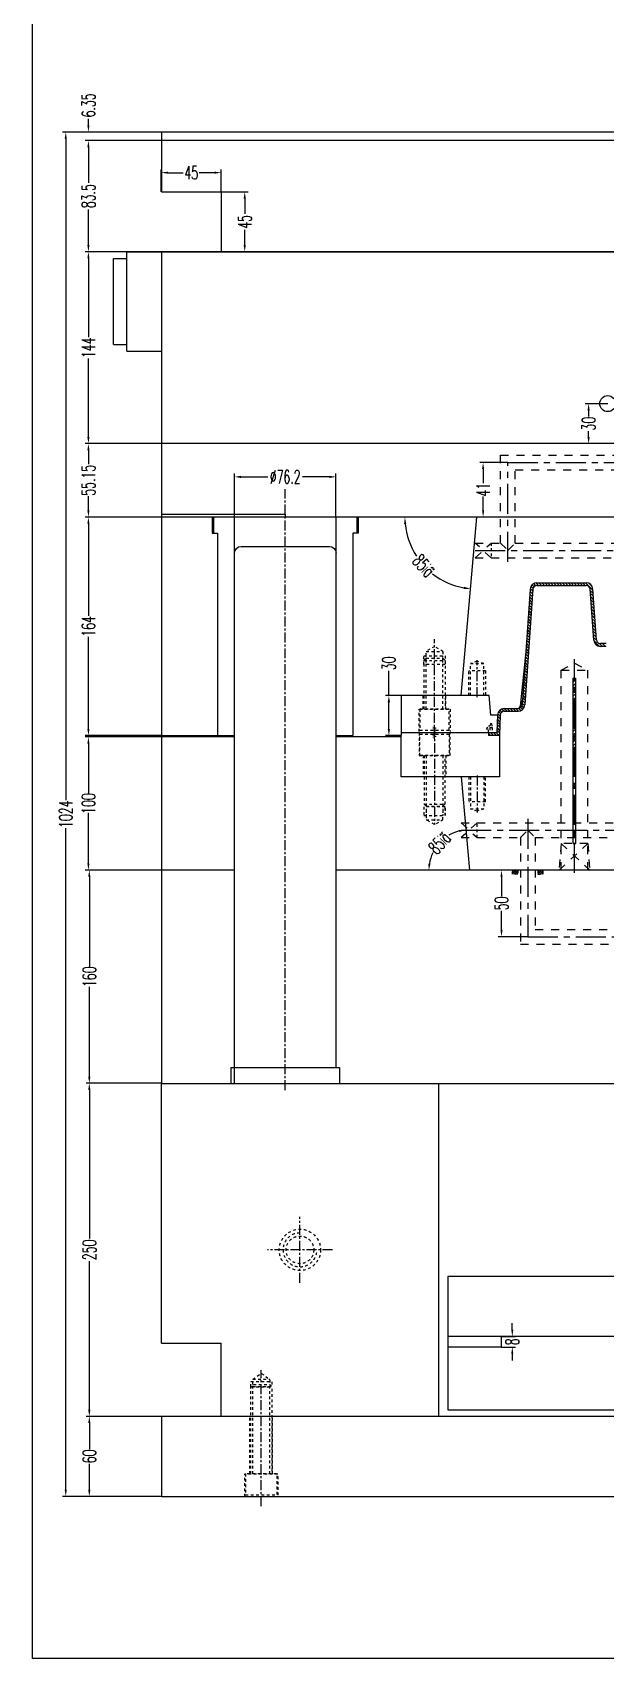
# Model space of a CAD drawing. Extents: x 14103 to 19353, y -3233 to 932.
# Drawn here: x 14103 to 14533, y -1843 to -623 of the extents above; entities that cross this region are included whole.
import ezdxf
from ezdxf.enums import TextEntityAlignment as Align

# ---------------------------------------------------------------- set-up
doc = ezdxf.new("R2010")
doc.units = 0
doc.header["$LTSCALE"] = 20
doc.header["$MEASUREMENT"] = 0
for name, pattern in [('CENTER', [0.6, 0.375, -0.075, 0.075, -0.075]), ('HIDDEN', [0.2, 0.1, -0.1]), ('SOLID', [0])]:
    doc.linetypes.add(name, pattern=pattern)
doc.layers.get('0').update_dxf_attribs({"linetype": 'CONTINUOUS'})
doc.layers.get('DEFPOINTS').update_dxf_attribs({"linetype": 'CONTINUOUS'})
for name, color, linetype in [('CENTER', 1, 'CENTER'), ('CK_LEVEL_1', 1, 'SOLID'), ('CONTINUOUS', 7, 'CONTINUOUS'), ('DEFAULT_2', 8, 'HIDDEN'), ('DIM', 3, 'CONTINUOUS'), ('HOLD DOWN', 7, 'CONTINUOUS'), ('SCREW', 7, 'CONTINUOUS'), ('WATER', 9, 'HIDDEN'), ('water-2', 7, 'CONTINUOUS')]:
    doc.layers.add(name, color=color, linetype=linetype)
doc.styles.add('lxy2', font='txt.shx', dxfattribs={"width": 0.6})
doc.dimstyles.new('10', dxfattribs={"dimtxt": 10, "dimasz": 5, "dimexe": 2.5, "dimexo": 0, "dimgap": 1, "dimtad": 0, "dimdsep": 46, "dimtxsty": 'lxy2', "dimcen": -3, "dimclrd": 113, "dimclre": 113, "dimclrt": 3, "dimazin": 2, "dimtfac": 1, "dimtofl": 0, "dimtmove": 0, "dimatfit": 3, "dimfxl": 1, "dimtolj": 1, "dimtzin": 0, "dimarcsym": 0})

# ---------------------------------------------------------------- blocks, each defined once
blk = doc.blocks.new('*D136')
at = {"layer": 'DEFPOINTS', "color": 0, "linetype": 'ByBlock'}
for p in [(14199.9, -986.7), (14436.7, -986.7), (15299.9, -986.7), (14389.2, -1012.3), (14424.9, -1120.7)]:
    blk.add_point(p, dxfattribs=at)
at = {"layer": 'HOLD DOWN', "color": 113, "linetype": 'ByBlock', "lineweight": -2}
for start, end in [(185.3093, 212.9019), (232.0981, 259.6907)]:
    blk.add_arc((14436.7, -986.7), 54, start, end, dxfattribs=at)
at = {"layer": 'HOLD DOWN', "color": 113, "linetype": 'ByBlock'}
for points in [[(14382.1, -991.8), (14383.7, -991.7), (14382.7, -986.7)], [(14427.1, -1039), (14426.9, -1040.7), (14432, -1040.5)]]:
    blk.add_solid(points, dxfattribs=at)
at = {"layer": 'HOLD DOWN', "color": 3, "linetype": 'ByBlock', "insert": (14396.9, -1023.2), "char_height": 10, "attachment_point": 5, "rotation": 312.5, "style": 'lxy2'}
blk.add_mtext('\\A1;85¡ã', dxfattribs=at)
blk = doc.blocks.new('*D149')
at = {"layer": 'CONTINUOUS', "color": 113, "lineweight": -2}
for p, q in [((14199.9, -704.1), (14142.7, -704.1)), ((14145.2, -709.1), (14145.2, -735.8)), ((14145.2, -782.6), (14145.2, -755.8)), ((14199.9, -787.6), (14142.7, -787.6))]:
    blk.add_line(p, q, dxfattribs=at)
at = {"layer": 'CONTINUOUS', "color": 113}
for points in [[(14144.4, -709.1), (14146, -709.1), (14145.2, -704.1)], [(14144.4, -782.6), (14146, -782.6), (14145.2, -787.6)]]:
    blk.add_solid(points, dxfattribs=at)
at = {"layer": 'DEFPOINTS', "color": 0}
for p in [(14145.2, -704.1), (14199.9, -704.1), (14199.9, -787.6)]:
    blk.add_point(p, dxfattribs=at)
at = {"layer": 'CONTINUOUS', "color": 3, "insert": (14145.2, -745.8), "char_height": 10, "attachment_point": 5, "rotation": 90, "style": 'lxy2'}
blk.add_mtext('\\A1;83.5', dxfattribs=at)
blk = doc.blocks.new('*D147')
at = {"layer": 'CONTINUOUS', "color": 113, "lineweight": -2}
for p, q in [((14244.9, -742.6), (14265, -742.6)), ((14262.5, -747.6), (14262.5, -759.1)), ((14262.5, -782.6), (14262.5, -771.1)), ((14244.9, -787.6), (14265, -787.6))]:
    blk.add_line(p, q, dxfattribs=at)
at = {"layer": 'CONTINUOUS', "color": 113}
for points in [[(14261.7, -747.6), (14263.3, -747.6), (14262.5, -742.6)], [(14261.7, -782.6), (14263.3, -782.6), (14262.5, -787.6)]]:
    blk.add_solid(points, dxfattribs=at)
at = {"layer": 'DEFPOINTS', "color": 0}
for p in [(14244.9, -742.6), (14244.9, -787.6), (14262.5, -787.6)]:
    blk.add_point(p, dxfattribs=at)
at = {"layer": 'CONTINUOUS', "color": 3, "insert": (14262.5, -765.1), "char_height": 10, "attachment_point": 5, "rotation": 90, "style": 'lxy2'}
blk.add_mtext('\\A1;45', dxfattribs=at)
blk = doc.blocks.new('*D131')
at = {"layer": 'CONTINUOUS', "color": 113, "lineweight": -2}
for p, q in [((14199.9, -697.7), (14125.7, -697.7)), ((14128.2, -702.7), (14128.2, -1199.2)), ((14128.2, -1716.7), (14128.2, -1220.2)), ((14199.9, -1721.7), (14125.7, -1721.7))]:
    blk.add_line(p, q, dxfattribs=at)
at = {"layer": 'CONTINUOUS', "color": 113}
for points in [[(14127.4, -702.7), (14129, -702.7), (14128.2, -697.7)], [(14127.4, -1716.7), (14129, -1716.7), (14128.2, -1721.7)]]:
    blk.add_solid(points, dxfattribs=at)
at = {"layer": 'DEFPOINTS', "color": 0}
for p in [(14128.2, -697.7), (14199.9, -697.7), (14199.9, -1721.7)]:
    blk.add_point(p, dxfattribs=at)
at = {"layer": 'CONTINUOUS', "color": 3, "insert": (14128.2, -1209.7), "char_height": 10, "attachment_point": 5, "rotation": 90, "style": 'lxy2'}
blk.add_mtext('\\A1;1024', dxfattribs=at)
blk = doc.blocks.new('*D132')
at = {"layer": 'CONTINUOUS', "color": 113, "lineweight": -2}
for p, q in [((14199.9, -1411.7), (14143.4, -1411.7)), ((14145.9, -1416.7), (14145.9, -1528.2)), ((14145.9, -1656.7), (14145.9, -1545.2)), ((14199.9, -1661.7), (14143.4, -1661.7))]:
    blk.add_line(p, q, dxfattribs=at)
at = {"layer": 'CONTINUOUS', "color": 113}
for points in [[(14145, -1416.7), (14146.7, -1416.7), (14145.9, -1411.7)], [(14145, -1656.7), (14146.7, -1656.7), (14145.9, -1661.7)]]:
    blk.add_solid(points, dxfattribs=at)
at = {"layer": 'DEFPOINTS', "color": 0}
for p in [(14145.9, -1411.7), (14199.9, -1411.7), (14199.9, -1661.7)]:
    blk.add_point(p, dxfattribs=at)
at = {"layer": 'CONTINUOUS', "color": 3, "insert": (14145.9, -1536.7), "char_height": 10, "attachment_point": 5, "rotation": 90, "style": 'lxy2'}
blk.add_mtext('\\A1;250', dxfattribs=at)
blk = doc.blocks.new('*D134')
at = {"layer": 'CONTINUOUS', "color": 113, "lineweight": -2}
for p, q in [((14199.9, -1661.7), (14143.4, -1661.7)), ((14145.9, -1666.7), (14145.9, -1686.2)), ((14145.9, -1716.7), (14145.9, -1697.2)), ((14199.9, -1721.7), (14143.4, -1721.7))]:
    blk.add_line(p, q, dxfattribs=at)
at = {"layer": 'CONTINUOUS', "color": 113}
for points in [[(14145, -1666.7), (14146.7, -1666.7), (14145.9, -1661.7)], [(14145, -1716.7), (14146.7, -1716.7), (14145.9, -1721.7)]]:
    blk.add_solid(points, dxfattribs=at)
at = {"layer": 'DEFPOINTS', "color": 0}
for p in [(14145.9, -1661.7), (14199.9, -1661.7), (14199.9, -1721.7)]:
    blk.add_point(p, dxfattribs=at)
at = {"layer": 'CONTINUOUS', "color": 3, "insert": (14145.9, -1691.7), "char_height": 10, "attachment_point": 5, "rotation": 90, "style": 'lxy2'}
blk.add_mtext('\\A1;60', dxfattribs=at)
blk = doc.blocks.new('*D130')
at = {"layer": 'CONTINUOUS', "color": 113, "lineweight": -2}
for p, q in [((14463.3, -1596.7), (14463.3, -1591.7)), ((14454.9, -1601.7), (14465.8, -1601.7)), ((14454.9, -1609.7), (14465.8, -1609.7)), ((14463.3, -1614.7), (14463.3, -1619.7))]:
    blk.add_line(p, q, dxfattribs=at)
at = {"layer": 'CONTINUOUS', "color": 113}
for points in [[(14462.5, -1596.7), (14464.1, -1596.7), (14463.3, -1601.7)], [(14462.5, -1614.7), (14464.1, -1614.7), (14463.3, -1609.7)]]:
    blk.add_solid(points, dxfattribs=at)
at = {"layer": 'DEFPOINTS', "color": 0}
for p in [(14454.9, -1601.7), (14454.9, -1609.7), (14463.3, -1601.7)]:
    blk.add_point(p, dxfattribs=at)
at = {"layer": 'CONTINUOUS', "color": 3, "insert": (14463.3, -1605.7), "char_height": 10, "attachment_point": 5, "rotation": 90, "style": 'lxy2'}
blk.add_mtext('\\A1;8', dxfattribs=at)
blk = doc.blocks.new('AC_LXY_BLK611')
at = {"layer": 'SCREW', "color": 2, "linetype": 'HIDDEN'}
for p, q in [((15.9, 6.3), (54, 6.3)), ((52.4, 7.9), (52.4, -7.9)), ((15.9, -6.3), (54, -6.3))]:
    blk.add_line(p, q, dxfattribs=at)
for points in [[(15.9, 11.1), (0, 11.1), (0, -11.1), (15.9, -11.1), (15.9, 11.1)], [(15.9, 7.9), (52.4, 7.9), (54, 6.3), (54, -6.3), (52.4, -7.9), (15.9, -7.9)]]:
    blk.add_lwpolyline(points, dxfattribs=at)
at = {"layer": 'SCREW', "color": 0, "linetype": 'ByBlock', "style": 'lxy2', "width": 0.6}
blk.add_text('V1', height=2.5, dxfattribs=at).set_placement((-3.8, 0), align=Align.MIDDLE_CENTER)
blk = doc.blocks.new('*D138')
at = {"layer": 'DEFPOINTS', "color": 0, "linetype": 'ByBlock'}
for p in [(14379.9, -1120.7), (14370.7, -1150.7), (14379.9, -1150.7)]:
    blk.add_point(p, dxfattribs=at)
at = {"layer": 'HOLD DOWN', "color": 113, "linetype": 'ByBlock', "lineweight": -2}
for p, q in [((14370.7, -1120.7), (14370.7, -1102)), ((14379.9, -1120.7), (14368.2, -1120.7)), ((14370.7, -1145.7), (14370.7, -1125.7)), ((14379.9, -1150.7), (14368.2, -1150.7))]:
    blk.add_line(p, q, dxfattribs=at)
at = {"layer": 'HOLD DOWN', "color": 113, "linetype": 'ByBlock'}
for points in [[(14369.8, -1125.7), (14371.5, -1125.7), (14370.7, -1120.7)], [(14369.8, -1145.7), (14371.5, -1145.7), (14370.7, -1150.7)]]:
    blk.add_solid(points, dxfattribs=at)
at = {"layer": 'HOLD DOWN', "color": 3, "linetype": 'ByBlock', "insert": (14370.7, -1096.5), "char_height": 10, "attachment_point": 5, "rotation": 90, "style": 'lxy2'}
blk.add_mtext('\\A1;30', dxfattribs=at)
blk = doc.blocks.new('*D137')
at = {"layer": 'CONTINUOUS', "color": 113, "lineweight": -2}
for p, q in [((14199.9, -986.7), (14142.7, -986.7)), ((14145.2, -991.7), (14145.2, -1060.7)), ((14145.2, -1145.7), (14145.2, -1076.7)), ((14199.9, -1150.7), (14142.7, -1150.7))]:
    blk.add_line(p, q, dxfattribs=at)
at = {"layer": 'CONTINUOUS', "color": 113}
for points in [[(14144.4, -991.7), (14146, -991.7), (14145.2, -986.7)], [(14144.4, -1145.7), (14146, -1145.7), (14145.2, -1150.7)]]:
    blk.add_solid(points, dxfattribs=at)
at = {"layer": 'DEFPOINTS', "color": 0}
for p in [(14145.2, -986.7), (14199.9, -986.7), (14199.9, -1150.7)]:
    blk.add_point(p, dxfattribs=at)
at = {"layer": 'CONTINUOUS', "color": 3, "insert": (14145.2, -1068.7), "char_height": 10, "attachment_point": 5, "rotation": 90, "style": 'lxy2'}
blk.add_mtext('\\A1;164', dxfattribs=at)
blk = doc.blocks.new('*D139')
at = {"layer": 'CONTINUOUS', "color": 113, "lineweight": -2}
for p, q in [((14199.9, -1251.7), (14143.4, -1251.7)), ((14145.9, -1256.7), (14145.9, -1324.2)), ((14145.9, -1406.7), (14145.9, -1339.2)), ((14199.9, -1411.7), (14143.4, -1411.7))]:
    blk.add_line(p, q, dxfattribs=at)
at = {"layer": 'CONTINUOUS', "color": 113}
for points in [[(14145, -1256.7), (14146.7, -1256.7), (14145.9, -1251.7)], [(14145, -1406.7), (14146.7, -1406.7), (14145.9, -1411.7)]]:
    blk.add_solid(points, dxfattribs=at)
at = {"layer": 'DEFPOINTS', "color": 0}
for p in [(14145.9, -1251.7), (14199.9, -1251.7), (14199.9, -1411.7)]:
    blk.add_point(p, dxfattribs=at)
at = {"layer": 'CONTINUOUS', "color": 3, "insert": (14145.9, -1331.7), "char_height": 10, "attachment_point": 5, "rotation": 90, "style": 'lxy2'}
blk.add_mtext('\\A1;160', dxfattribs=at)
blk = doc.blocks.new('*D140')
at = {"layer": 'CONTINUOUS', "color": 113, "lineweight": -2}
for p, q in [((14199.9, -1151.7), (14142.7, -1151.7)), ((14145.2, -1156.7), (14145.2, -1194.7)), ((14145.2, -1246.7), (14145.2, -1208.7)), ((14199.9, -1251.7), (14142.7, -1251.7))]:
    blk.add_line(p, q, dxfattribs=at)
at = {"layer": 'CONTINUOUS', "color": 113}
for points in [[(14144.4, -1156.7), (14146, -1156.7), (14145.2, -1151.7)], [(14144.4, -1246.7), (14146, -1246.7), (14145.2, -1251.7)]]:
    blk.add_solid(points, dxfattribs=at)
at = {"layer": 'DEFPOINTS', "color": 0}
for p in [(14145.2, -1151.7), (14199.9, -1151.7), (14199.9, -1251.7)]:
    blk.add_point(p, dxfattribs=at)
at = {"layer": 'CONTINUOUS', "color": 3, "insert": (14145.2, -1201.7), "char_height": 10, "attachment_point": 5, "rotation": 90, "style": 'lxy2'}
blk.add_mtext('\\A1;100', dxfattribs=at)
blk = doc.blocks.new('*D142')
at = {"layer": 'DEFPOINTS', "color": 0, "linetype": 'Continuous'}
for p in [(14424.9, -1181.8), (14414.4, -1226.3), (14331, -1251.7), (14431.1, -1251.7), (14431.1, -1251.7)]:
    blk.add_point(p, dxfattribs=at)
at = {"layer": 'water-2', "color": 113, "linetype": 'Continuous', "lineweight": -2}
for start, end in [(104.4342, 120.2796), (154.7204, 170.5658)]:
    blk.add_arc((14431.1, -1251.7), 30.4, start, end, dxfattribs=at)
at = {"layer": 'water-2', "color": 113, "linetype": 'Continuous'}
for points in [[(14423.3, -1221.5), (14423.6, -1223.1), (14428.4, -1221.4)], [(14401.9, -1246.8), (14400.2, -1246.7), (14400.7, -1251.7)]]:
    blk.add_solid(points, dxfattribs=at)
at = {"layer": 'water-2', "color": 3, "linetype": 'Continuous', "insert": (14408.7, -1231.2), "char_height": 10, "attachment_point": 5, "rotation": 47.5, "style": 'lxy2'}
blk.add_mtext('\\A1;85¡ã', dxfattribs=at)
blk = doc.blocks.new('*D141')
at = {"layer": 'DEFPOINTS', "color": 0, "linetype": 'ByBlock'}
for p in [(14474.9, -1251.7), (14455.2, -1301.7), (14474.9, -1301.7)]:
    blk.add_point(p, dxfattribs=at)
at = {"layer": 'WATER', "color": 113, "linetype": 'ByBlock', "lineweight": -2}
for p, q in [((14474.9, -1251.7), (14452.7, -1251.7)), ((14455.2, -1256.7), (14455.2, -1271.2)), ((14455.2, -1296.7), (14455.2, -1282.2)), ((14474.9, -1301.7), (14452.7, -1301.7))]:
    blk.add_line(p, q, dxfattribs=at)
at = {"layer": 'WATER', "color": 113, "linetype": 'ByBlock'}
for points in [[(14454.4, -1256.7), (14456, -1256.7), (14455.2, -1251.7)], [(14454.4, -1296.7), (14456, -1296.7), (14455.2, -1301.7)]]:
    blk.add_solid(points, dxfattribs=at)
at = {"layer": 'WATER', "color": 3, "linetype": 'ByBlock', "insert": (14455.2, -1276.7), "char_height": 10, "attachment_point": 5, "rotation": 90, "style": 'lxy2'}
blk.add_mtext('\\A1;50', dxfattribs=at)
blk = doc.blocks.new('*D144')
at = {"layer": 'CONTINUOUS', "color": 113, "lineweight": -2}
for p, q in [((14254.8, -986.7), (14254.8, -954)), ((14259.8, -956.5), (14279.9, -956.5)), ((14326, -956.5), (14305.9, -956.5)), ((14331, -986.7), (14331, -954))]:
    blk.add_line(p, q, dxfattribs=at)
at = {"layer": 'CONTINUOUS', "color": 113}
for points in [[(14259.8, -955.7), (14259.8, -957.4), (14254.8, -956.5)], [(14326, -955.7), (14326, -957.4), (14331, -956.5)]]:
    blk.add_solid(points, dxfattribs=at)
at = {"layer": 'DEFPOINTS', "color": 0}
for p in [(14331, -956.5), (14254.8, -986.7), (14331, -986.7)]:
    blk.add_point(p, dxfattribs=at)
at = {"layer": 'CONTINUOUS', "color": 3, "insert": (14292.9, -956.5), "char_height": 10, "attachment_point": 5, "style": 'lxy2'}
blk.add_mtext('\\A1;%%c76.2', dxfattribs=at)
blk = doc.blocks.new('*D146')
at = {"layer": 'DEFPOINTS', "color": 0, "linetype": 'ByBlock'}
for p in [(14459.9, -945.7), (14441.4, -986.7), (14459.9, -986.7)]:
    blk.add_point(p, dxfattribs=at)
at = {"layer": 'WATER', "color": 113, "linetype": 'ByBlock', "lineweight": -2}
for p, q in [((14459.9, -945.7), (14438.9, -945.7)), ((14441.4, -950.7), (14441.4, -961.2)), ((14441.4, -981.7), (14441.4, -971.2)), ((14459.9, -986.7), (14438.9, -986.7))]:
    blk.add_line(p, q, dxfattribs=at)
at = {"layer": 'WATER', "color": 113, "linetype": 'ByBlock'}
for points in [[(14440.6, -950.7), (14442.2, -950.7), (14441.4, -945.7)], [(14440.6, -981.7), (14442.2, -981.7), (14441.4, -986.7)]]:
    blk.add_solid(points, dxfattribs=at)
at = {"layer": 'WATER', "color": 3, "linetype": 'ByBlock', "insert": (14441.4, -966.2), "char_height": 10, "attachment_point": 5, "rotation": 90, "style": 'lxy2'}
blk.add_mtext('\\A1;41', dxfattribs=at)
blk = doc.blocks.new('*D145')
at = {"layer": 'CONTINUOUS', "color": 113, "lineweight": -2}
for p, q in [((14199.9, -931.6), (14142.7, -931.6)), ((14145.2, -936.6), (14145.2, -947.1)), ((14145.2, -981.7), (14145.2, -971.1)), ((14199.9, -986.7), (14142.7, -986.7))]:
    blk.add_line(p, q, dxfattribs=at)
at = {"layer": 'CONTINUOUS', "color": 113}
for points in [[(14144.4, -936.6), (14146, -936.6), (14145.2, -931.6)], [(14144.4, -981.7), (14146, -981.7), (14145.2, -986.7)]]:
    blk.add_solid(points, dxfattribs=at)
at = {"layer": 'DEFPOINTS', "color": 0}
for p in [(14145.2, -931.6), (14199.9, -931.6), (14199.9, -986.7)]:
    blk.add_point(p, dxfattribs=at)
at = {"layer": 'CONTINUOUS', "color": 3, "insert": (14145.2, -959.1), "char_height": 10, "attachment_point": 5, "rotation": 90, "style": 'lxy2'}
blk.add_mtext('\\A1;55.15', dxfattribs=at)
blk = doc.blocks.new('*D143')
at = {"layer": 'CONTINUOUS', "color": 113, "lineweight": -2}
for p, q in [((14199.9, -787.6), (14142.7, -787.6)), ((14145.2, -792.6), (14145.2, -851.6)), ((14145.2, -926.6), (14145.2, -867.6)), ((14199.9, -931.6), (14142.7, -931.6))]:
    blk.add_line(p, q, dxfattribs=at)
at = {"layer": 'CONTINUOUS', "color": 113}
for points in [[(14144.4, -792.6), (14146, -792.6), (14145.2, -787.6)], [(14144.4, -926.6), (14146, -926.6), (14145.2, -931.6)]]:
    blk.add_solid(points, dxfattribs=at)
at = {"layer": 'DEFPOINTS', "color": 0}
for p in [(14199.9, -787.6), (14145.2, -931.6), (14199.9, -931.6)]:
    blk.add_point(p, dxfattribs=at)
at = {"layer": 'CONTINUOUS', "color": 3, "insert": (14145.2, -859.6), "char_height": 10, "attachment_point": 5, "rotation": 90, "style": 'lxy2'}
blk.add_mtext('\\A1;144', dxfattribs=at)
blk = doc.blocks.new('*D280')
at = {"layer": 'DEFPOINTS', "color": 0, "linetype": 'Continuous'}
for p in [(14534.9, -901.6), (14520.6, -931.6), (14534.9, -931.6)]:
    blk.add_point(p, dxfattribs=at)
at = {"layer": 'water-2', "color": 113, "linetype": 'Continuous', "lineweight": -2}
for p, q in [((14534.9, -901.6), (14518.1, -901.6)), ((14520.6, -906.6), (14520.6, -911.1)), ((14520.6, -926.6), (14520.6, -922.1)), ((14534.9, -931.6), (14518.1, -931.6))]:
    blk.add_line(p, q, dxfattribs=at)
at = {"layer": 'water-2', "color": 113, "linetype": 'Continuous'}
for points in [[(14519.7, -906.6), (14521.4, -906.6), (14520.6, -901.6)], [(14519.7, -926.6), (14521.4, -926.6), (14520.6, -931.6)]]:
    blk.add_solid(points, dxfattribs=at)
at = {"layer": 'water-2', "color": 3, "linetype": 'Continuous', "insert": (14520.6, -916.6), "char_height": 10, "attachment_point": 5, "rotation": 90, "style": 'lxy2'}
blk.add_mtext('\\A1;30', dxfattribs=at)
blk = doc.blocks.new('*D148')
at = {"layer": 'CONTINUOUS', "color": 113, "lineweight": -2}
for p, q in [((14199.9, -742.6), (14199.9, -725.7)), ((14204.9, -728.2), (14216.4, -728.2)), ((14239.9, -728.2), (14228.4, -728.2)), ((14244.9, -742.6), (14244.9, -725.7))]:
    blk.add_line(p, q, dxfattribs=at)
at = {"layer": 'CONTINUOUS', "color": 113}
for points in [[(14204.9, -727.4), (14204.9, -729), (14199.9, -728.2)], [(14239.9, -727.4), (14239.9, -729), (14244.9, -728.2)]]:
    blk.add_solid(points, dxfattribs=at)
at = {"layer": 'DEFPOINTS', "color": 0}
for p in [(14244.9, -728.2), (14199.9, -742.6), (14244.9, -742.6)]:
    blk.add_point(p, dxfattribs=at)
at = {"layer": 'CONTINUOUS', "color": 3, "insert": (14222.4, -728.2), "char_height": 10, "attachment_point": 5, "style": 'lxy2'}
blk.add_mtext('\\A1;45', dxfattribs=at)
blk = doc.blocks.new('*D135')
at = {"layer": 'CONTINUOUS', "color": 113, "lineweight": -2}
for p, q in [((14145.2, -692.7), (14145.2, -687.7)), ((14199.9, -697.7), (14142.7, -697.7)), ((14199.9, -704.1), (14142.7, -704.1)), ((14145.2, -709.1), (14145.2, -714.1))]:
    blk.add_line(p, q, dxfattribs=at)
at = {"layer": 'CONTINUOUS', "color": 113}
for points in [[(14144.4, -692.7), (14146, -692.7), (14145.2, -697.7)], [(14144.4, -709.1), (14146, -709.1), (14145.2, -704.1)]]:
    blk.add_solid(points, dxfattribs=at)
at = {"layer": 'DEFPOINTS', "color": 0}
for p in [(14145.2, -697.7), (14199.9, -697.7), (14199.9, -704.1)]:
    blk.add_point(p, dxfattribs=at)
at = {"layer": 'CONTINUOUS', "color": 3, "insert": (14145.2, -677.7), "char_height": 10, "attachment_point": 5, "rotation": 90, "style": 'lxy2'}
blk.add_mtext('\\A1;6.35', dxfattribs=at)

msp = doc.modelspace()

# ---------------------------------------------------------------- hatches: boundary and pattern name
at = {"layer": 'WATER'}
h = msp.add_hatch(dxfattribs=at)
h.set_pattern_fill('ANSI37', color=256, scale=10, angle=-90, style=0)
h.set_pattern_definition([(225, (14746.3857, -97.9791), (-0.8838835, 0.8838835), []), (135, (14746.3857, -97.9791), (0.8838835, 0.8838835), [])])
h.paths.add_polyline_path([(14463.386, -1254.719), (14463.386, -1251.719), (14467.386, -1251.719), (14467.386, -1254.719)])
h = msp.add_hatch(dxfattribs=at)
h.set_pattern_fill('ANSI37', color=256, scale=10, angle=-90, style=0)
h.set_pattern_definition([(315, (14203.5057, -97.9791), (0.8838835, 0.8838835), []), (45, (14203.5057, -97.9791), (-0.8838835, 0.8838835), [])])
h.paths.add_polyline_path([(14486.506, -1254.719), (14486.506, -1251.719), (14482.506, -1251.719), (14482.506, -1254.719)])

# ---------------------------------------------------------------- linework, layer by layer
at = {"color": 2, "linetype": 'Continuous'}
for p, q in [((14481.066, -1038.223), (14479.449, -1036.606)), ((14483.072, -1038.041), (14481.191, -1036.161)), ((14485.259, -1038.041), (14483.229, -1036.011)), ((14487.447, -1038.041), (14485.417, -1036.011)), ((14489.635, -1038.041), (14487.605, -1036.011)), ((14491.822, -1038.041), (14489.792, -1036.011)), ((14494.01, -1038.041), (14491.98, -1036.011)), ((14496.197, -1038.041), (14494.167, -1036.011)), ((14498.385, -1038.041), (14496.355, -1036.011)), ((14500.573, -1038.041), (14498.543, -1036.011)), ((14502.76, -1038.041), (14500.73, -1036.011)), ((14504.948, -1038.041), (14502.918, -1036.011)), ((14507.135, -1038.041), (14505.105, -1036.011)), ((14509.323, -1038.041), (14507.293, -1036.011)), ((14511.511, -1038.041), (14509.481, -1036.011)), ((14513.698, -1038.041), (14511.668, -1036.011)), ((14515.886, -1038.041), (14513.856, -1036.011)), ((14518.073, -1038.041), (14516.043, -1036.011)), ((14523.853, -1041.633), (14518.231, -1036.011)), ((14523.122, -1038.714), (14520.999, -1036.591)), ((14478.064, -1050.533), (14476.162, -1048.632)), ((14478.207, -1048.489), (14476.305, -1046.587)), ((14478.35, -1046.444), (14476.448, -1044.542)), ((14478.493, -1044.4), (14476.591, -1042.498)), ((14478.636, -1042.355), (14476.788, -1040.508)), ((14478.889, -1040.421), (14477.333, -1038.865)), ((14479.671, -1039.015), (14478.28, -1037.624)), ((14524.018, -1043.985), (14521.83, -1041.798)), ((14524.182, -1046.338), (14521.994, -1044.15)), ((14524.347, -1048.69), (14522.159, -1046.502)), ((14524.511, -1051.042), (14522.323, -1048.854)), ((14477.206, -1062.801), (14475.304, -1060.899)), ((14477.349, -1060.757), (14475.447, -1058.855)), ((14477.492, -1058.712), (14475.59, -1056.81)), ((14477.635, -1056.667), (14475.733, -1054.765)), ((14477.778, -1054.623), (14475.876, -1052.721)), ((14477.921, -1052.578), (14476.019, -1050.676)), ((14524.676, -1053.394), (14522.488, -1051.206)), ((14524.84, -1055.746), (14522.652, -1053.558)), ((14525.005, -1058.098), (14522.817, -1055.91)), ((14525.169, -1060.45), (14522.981, -1058.262)), ((14525.334, -1062.802), (14523.146, -1060.614)), ((14476.348, -1075.069), (14474.446, -1073.167)), ((14476.491, -1073.024), (14474.589, -1071.122)), ((14476.634, -1070.98), (14474.732, -1069.078)), ((14476.777, -1068.935), (14474.875, -1067.033)), ((14476.92, -1066.89), (14475.018, -1064.988)), ((14477.063, -1064.846), (14475.161, -1062.944)), ((14525.498, -1065.154), (14523.31, -1062.966)), ((14525.663, -1067.506), (14523.475, -1065.318)), ((14525.827, -1069.858), (14523.639, -1067.67)), ((14525.991, -1072.21), (14523.804, -1070.022)), ((14526.156, -1074.562), (14523.968, -1072.374)), ((14475.49, -1087.337), (14473.588, -1085.435)), ((14475.633, -1085.292), (14473.731, -1083.39)), ((14475.776, -1083.247), (14473.874, -1081.345)), ((14475.919, -1081.203), (14474.017, -1079.301)), ((14476.062, -1079.158), (14474.16, -1077.256)), ((14476.205, -1077.113), (14474.303, -1075.212)), ((14526.32, -1076.914), (14524.132, -1074.726)), ((14526.641, -1079.423), (14524.297, -1077.078)), ((14528.508, -1083.477), (14524.627, -1079.596)), ((14530.947, -1083.729), (14528.719, -1081.501)), ((14533.135, -1083.729), (14531.105, -1081.699)), ((14474.632, -1099.604), (14472.73, -1097.702)), ((14474.775, -1097.56), (14472.873, -1095.658)), ((14474.918, -1095.515), (14473.016, -1093.613)), ((14475.061, -1093.47), (14473.159, -1091.568)), ((14475.204, -1091.426), (14473.302, -1089.524)), ((14475.347, -1089.381), (14473.445, -1087.479)), ((14473.774, -1111.872), (14471.872, -1109.97)), ((14473.917, -1109.827), (14472.015, -1107.925)), ((14474.06, -1107.783), (14472.158, -1105.881)), ((14474.203, -1105.738), (14472.301, -1103.836)), ((14474.346, -1103.693), (14472.444, -1101.792)), ((14474.489, -1101.649), (14472.587, -1099.747)), ((14472.917, -1124.14), (14471.015, -1122.238)), ((14473.06, -1122.095), (14471.158, -1120.193)), ((14473.203, -1120.05), (14471.301, -1118.148)), ((14473.345, -1118.006), (14471.444, -1116.104)), ((14473.488, -1115.961), (14471.587, -1114.059)), ((14473.631, -1113.917), (14471.729, -1112.015)), ((14454.184, -1136.034), (14452.475, -1134.325)), ((14454.557, -1134.219), (14453.056, -1132.718)), ((14455.559, -1133.033), (14454.17, -1131.644)), ((14457.182, -1132.468), (14455.572, -1130.858)), ((14459.35, -1132.449), (14457.32, -1130.419)), ((14461.538, -1132.449), (14459.508, -1130.419)), ((14463.725, -1132.449), (14461.695, -1130.419)), ((14465.913, -1132.449), (14463.883, -1130.419)), ((14467.999, -1132.348), (14466.07, -1130.419)), ((14469.742, -1131.903), (14468.125, -1130.286)), ((14470.977, -1130.951), (14469.586, -1129.559)), ((14471.988, -1129.774), (14470.432, -1128.217)), ((14472.532, -1128.131), (14470.729, -1126.327)), ((14472.774, -1126.184), (14470.872, -1124.282)), ((14453.741, -1148.716), (14451.779, -1146.754)), ((14453.815, -1146.602), (14451.852, -1144.64)), ((14453.889, -1144.489), (14451.926, -1142.526)), ((14453.963, -1142.375), (14452, -1140.412)), ((14454.037, -1140.261), (14452.074, -1138.298)), ((14454.11, -1138.147), (14452.148, -1136.185)), ((14446.994, -1150.719), (14445.458, -1149.183)), ((14449.181, -1150.719), (14447.151, -1148.689)), ((14451.369, -1150.719), (14449.339, -1148.689)), ((14453.556, -1150.719), (14451.526, -1148.689))]:
    msp.add_line(p, q, dxfattribs=at)
at = {"color": 7, "linetype": 'Continuous'}
for p, q in [((14481.777, -1036.011), (14518.728, -1036.011)), ((14476.714, -1040.732), (14470.641, -1127.586)), ((14478.739, -1040.874), (14472.666, -1127.728)), ((14481.777, -1038.041), (14518.728, -1038.041)), ((14524.432, -1079.008), (14521.765, -1040.874)), ((14526.457, -1078.866), (14523.79, -1040.732)), ((14533.678, -1081.699), (14529.495, -1081.699)), ((14533.678, -1083.729), (14529.495, -1083.729)), ((14473.423, -1087.789), (14469.134, -1128.601)), ((14457.25, -1130.419), (14467.603, -1130.419)), ((14457.256, -1132.449), (14467.603, -1132.449)), ((14469.679, -1128.658), (14469.134, -1128.601)), ((14452.178, -1135.317), (14451.711, -1148.689)), ((14454.207, -1135.388), (14453.671, -1150.719)), ((14445.458, -1148.689), (14379.942, -1148.689)), ((14451.711, -1148.689), (14445.458, -1148.689)), ((14445.458, -1148.689), (14445.458, -1150.719)), ((14453.671, -1150.719), (14445.458, -1150.719))]:
    msp.add_line(p, q, dxfattribs=at)
for centre, radius, start, end in [((14481.777, -1041.086), 5.075, 90, 176), ((14518.728, -1041.086), 5.075, 4, 90), ((14481.777, -1041.086), 3.045, 90, 176), ((14518.728, -1041.086), 3.045, 4, 90), ((14529.495, -1078.654), 5.075, 184, 270), ((14529.495, -1078.654), 3.045, 184, 270), ((14457.25, -1135.494), 5.075, 89.956609, 178), ((14457.25, -1135.494), 3.045, 89.87603, 178), ((14467.115, -1128.389), 2.03, 274.224286, 354), ((14467.603, -1127.374), 3.045, 270, 356.000001), ((14467.603, -1127.374), 5.075, 270.000123, 356)]:
    msp.add_arc(centre, radius, start, end, dxfattribs=at)
for points in [[(14468.019, -1130.269), (14469.015, -1129.653), (14469.304, -1129.33)], [(14469.304, -1129.33), (14469.596, -1128.855)], [(14469.596, -1128.855), (14469.679, -1128.658)], [(14469.679, -1128.658), (14469.891, -1127.94)], [(14470.036, -1129.153), (14469.971, -1129.007), (14469.679, -1128.658)], [(14469.891, -1127.94), (14469.945, -1127.549)], [(14470.233, -1124.25), (14469.945, -1127.549)], [(14470.641, -1127.586), (14470.591, -1127.587), (14470.448, -1127.58), (14470.226, -1127.567), (14469.945, -1127.549)]]:
    msp.add_spline(points, degree=3, dxfattribs=at)
at = {"layer": 'CENTER'}
msp.add_line((14292.942, -1416.719), (14292.942, -965.719), dxfattribs=at)
at = {"layer": 'CK_LEVEL_1', "color": 0}
for p, q in [((14163.935, -792.569), (14173.935, -792.569)), ((14163.935, -857.087), (14163.935, -792.569)), ((14173.935, -787.569), (14200.005, -787.569)), ((14173.935, -862.087), (14173.935, -787.569)), ((14163.935, -857.087), (14173.935, -857.087)), ((14173.935, -862.087), (14200.005, -862.087))]:
    msp.add_line(p, q, dxfattribs=at)
at = {"layer": 'CONTINUOUS'}
for p, q in [((15299.942, -697.719), (14199.942, -697.719)), ((14199.942, -697.719), (14199.942, -742.569)), ((15299.942, -704.069), (14199.942, -704.069)), ((14199.942, -742.569), (14244.942, -742.569)), ((14244.942, -742.569), (14244.942, -787.569)), ((14199.942, -787.569), (15299.88, -787.569)), ((15299.942, -787.569), (14199.942, -787.569)), ((14199.942, -787.569), (14199.942, -1150.719)), ((15299.942, -931.569), (14199.942, -931.569)), ((14292.942, -984.719), (14199.942, -984.719)), ((15299.942, -986.719), (14199.942, -986.719)), ((14238.142, -986.719), (14238.142, -998.719)), ((14239.142, -986.719), (14239.142, -998.719)), ((14254.842, -1411.719), (14254.842, -986.719)), ((14292.942, -984.719), (14292.942, -986.719)), ((14331.042, -1399.719), (14331.042, -986.719)), ((14346.742, -986.719), (14346.742, -998.719)), ((14347.742, -986.719), (14347.742, -998.719)), ((14238.142, -998.719), (14242.142, -998.719)), ((14242.142, -998.719), (14242.142, -1150.719)), ((14343.742, -998.719), (14343.742, -1150.719)), ((14347.742, -998.719), (14343.742, -998.719)), ((14199.942, -1150.719), (14254.842, -1150.719)), ((14199.942, -1151.719), (14199.942, -1411.719)), ((14254.842, -1151.719), (14199.942, -1151.719)), ((14331.042, -1150.719), (14343.742, -1150.719)), ((14379.942, -1151.719), (14331.042, -1151.719)), ((14424.942, -1181.753), (14431.064, -1251.721)), ((14254.842, -1251.719), (14199.942, -1251.719)), ((14431.064, -1251.721), (14331.042, -1251.721)), ((14252.342, -1399.719), (14333.542, -1399.719)), ((14252.342, -1411.719), (14252.342, -1399.719)), ((14333.542, -1399.719), (14333.542, -1411.719)), ((14199.942, -1411.719), (15299.942, -1411.719)), ((14199.942, -1606.719), (14199.942, -1411.719)), ((14199.942, -1411.719), (14348.742, -1411.719)), ((14407.942, -1411.719), (14407.942, -1661.719)), ((15084.942, -1556.719), (14414.942, -1556.719)), ((14414.942, -1556.719), (14414.942, -1601.719)), ((14199.942, -1606.719), (14244.942, -1606.719)), ((14244.942, -1661.719), (14244.942, -1606.719)), ((15084.942, -1601.719), (14414.942, -1601.719)), ((14414.942, -1601.719), (14414.942, -1656.719)), ((14454.942, -1609.719), (14414.942, -1609.719)), ((14454.942, -1601.719), (14454.942, -1609.719)), ((14414.942, -1656.719), (15084.942, -1656.719)), ((14199.942, -1661.719), (14199.942, -1721.719)), ((14327.942, -1661.719), (14199.942, -1661.719)), ((14242.442, -1661.719), (14199.942, -1661.719)), ((15299.942, -1661.719), (14257.442, -1661.719)), ((14199.942, -1721.719), (15299.942, -1721.719))]:
    msp.add_line(p, q, dxfattribs=at)
at = {"layer": 'CONTINUOUS', "flags": 128}
msp.add_lwpolyline([(14254.842, -1013.719, -0.41421356), (14259.842, -1008.719), (14326.042, -1008.719, -0.41421356), (14331.042, -1013.719)], format="xyb", dxfattribs=at)
at = {"layer": 'DEFAULT_2', "color": 8, "linetype": 'HIDDEN'}
for p, q in [((14443.958, -1145.887), (14445.458, -1143.614)), ((14445.458, -1146.151), (14443.958, -1145.887)), ((14446.356, -1143.614), (14445.458, -1143.614)), ((14445.458, -1148.689), (14445.458, -1146.151)), ((14446.356, -1144.612), (14446.321, -1148.689)), ((14446.89, -1141.584), (14446.356, -1144.612)), ((14446.356, -1144.612), (14448.112, -1144.612)), ((14446.89, -1141.584), (14447.578, -1141.584)), ((14447.578, -1141.584), (14448.112, -1144.612)), ((14448.112, -1144.612), (14448.148, -1148.689))]:
    msp.add_line(p, q, dxfattribs=at)
at = {"layer": 'DIM'}
msp.add_lwpolyline([(14103.26, 932.193), (17841.354, 932.193), (17841.354, -1843.388), (14103.26, -1843.388)], close=True, dxfattribs=at)
at = {"layer": 'HOLD DOWN', "color": 0, "linetype": 'ByBlock'}
for p, q in [((14424.942, -1120.685), (14436.663, -986.719)), ((14379.942, -1120.719), (14379.942, -1150.719)), ((14445.901, -1120.719), (14379.942, -1120.719)), ((14379.942, -1181.753), (14379.942, -1150.719)), ((14453.671, -1150.719), (14453.671, -1181.719)), ((14381.942, -1181.753), (14379.942, -1181.753)), ((14453.671, -1181.719), (14381.942, -1181.719)), ((15171.242, -1251.722), (14424.942, -1251.719))]:
    msp.add_line(p, q, dxfattribs=at)
at = {"layer": 'HOLD DOWN', "color": 0, "linetype": 'Continuous'}
for p, q in [((14447.178, -1135.317), (14445.901, -1120.719)), ((14452.178, -1135.317), (14447.178, -1135.317))]:
    msp.add_line(p, q, dxfattribs=at)
at = {"layer": 'SCREW', "color": 2, "linetype": 'HIDDEN'}
for p, q in [((14404.942, -1083.966), (14398.592, -1087.612)), ((14411.293, -1087.612), (14404.942, -1083.966)), ((14398.592, -1090.741), (14398.592, -1087.612)), ((14398.592, -1087.612), (14411.293, -1087.612)), ((14411.293, -1087.612), (14411.293, -1090.74)), ((14436.942, -1094.957), (14431.862, -1096.719)), ((14431.862, -1096.719), (14442.022, -1096.719)), ((14431.862, -1120.719), (14431.862, -1096.719)), ((14442.022, -1096.719), (14436.942, -1094.957)), ((14442.022, -1120.719), (14442.022, -1096.719)), ((14443.292, -1102.009), (14430.592, -1102.009)), ((14430.592, -1120.719), (14430.592, -1102.009)), ((14443.292, -1102.009), (14443.292, -1120.719)), ((14396.505, -1130.814), (14396.505, -1120.685)), ((14413.38, -1130.814), (14413.38, -1120.685)), ((14396.505, -1165.564), (14396.505, -1181.719)), ((14413.38, -1165.564), (14413.38, -1181.719)), ((14430.592, -1181.719), (14430.592, -1200.429)), ((14431.862, -1181.719), (14431.862, -1205.719)), ((14442.022, -1181.719), (14442.022, -1205.719)), ((14443.292, -1200.429), (14443.292, -1181.719)), ((14398.592, -1206.694), (14398.592, -1210.698)), ((14411.292, -1206.694), (14411.292, -1210.698)), ((14412.88, -1205.106), (14412.88, -1210.698)), ((14443.292, -1200.429), (14430.592, -1200.429)), ((14436.942, -1207.481), (14431.862, -1205.719)), ((14431.862, -1205.719), (14442.022, -1205.719)), ((14442.022, -1205.719), (14436.942, -1207.481)), ((14398.592, -1210.697), (14398.592, -1213.826)), ((14404.942, -1217.472), (14398.592, -1213.826)), ((14398.592, -1213.826), (14411.293, -1213.826)), ((14411.293, -1213.826), (14404.942, -1217.472)), ((14411.293, -1213.826), (14411.293, -1210.698)), ((14268.592, -1633.84), (14281.292, -1633.84)), ((14267.005, -1639.396), (14282.88, -1639.396)), ((14268.592, -1704.71), (14268.592, -1637.808)), ((14281.292, -1704.71), (14281.292, -1637.808)), ((14266.438, -1704.71), (14266.438, -1661.719)), ((14283.447, -1704.71), (14283.447, -1661.719))]:
    msp.add_line(p, q, dxfattribs=at)
at = {"layer": 'SCREW', "color": 1, "linetype": 'CENTER'}
for p, q in [((14404.942, -1153.236), (14404.942, -1078.262)), ((14436.942, -1121.747), (14436.942, -1094.008)), ((14404.942, -1144.269), (14404.942, -1217.422)), ((14436.942, -1180.691), (14436.942, -1208.43)), ((14303.942, -1561.408), (14303.942, -1512.03)), ((14328.278, -1536.719), (14279.606, -1536.719)), ((14274.942, -1729.026), (14274.942, -1626.989))]:
    msp.add_line(p, q, dxfattribs=at)
at = {"layer": 'SCREW', "color": 4, "linetype": 'HIDDEN'}
for p, q in [((14398.592, -1095.744), (14398.592, -1090.741)), ((14411.292, -1095.744), (14411.293, -1090.743)), ((14398.592, -1205.694), (14398.592, -1210.697)), ((14411.292, -1205.694), (14411.293, -1210.695))]:
    msp.add_line(p, q, dxfattribs=at)
at = {"layer": 'SCREW', "color": 2, "linetype": 'HIDDEN'}
for points in [[(14397.005, -1097.331), (14397.005, -1090.74), (14412.88, -1090.74), (14412.88, -1097.331), (14397.005, -1097.331)], [(14393.33, -1147.689), (14393.33, -1130.814), (14416.555, -1130.814), (14416.555, -1147.689)], [(14393.33, -1148.689), (14393.33, -1165.564), (14416.555, -1165.564), (14416.555, -1148.689)], [(14397.005, -1204.106), (14397.005, -1210.698), (14412.88, -1210.698), (14412.88, -1204.106), (14397.005, -1204.106)]]:
    msp.add_lwpolyline(points, dxfattribs=at)
at = {"layer": 'SCREW', "color": 2, "linetype": 'HIDDEN', "flags": 128}
for points in [[(14268.592, -1637.808), (14268.592, -1633.84), (14274.942, -1629.256), (14281.292, -1633.84), (14281.292, -1637.808)], [(14267.005, -1639.396), (14267.005, -1635.54), (14282.88, -1635.54), (14282.88, -1639.396), (14267.005, -1639.396)], [(14267.005, -1704.71), (14267.005, -1639.396), (14268.592, -1637.808), (14281.292, -1637.808), (14282.88, -1639.396), (14282.88, -1704.71)], [(14262.469, -1721.719), (14262.469, -1704.71), (14287.415, -1704.71), (14287.415, -1721.719)], [(14263.036, -1704.71), (14263.036, -1720.585), (14286.848, -1720.585), (14286.848, -1704.71), (14263.036, -1704.71)]]:
    msp.add_lwpolyline(points, dxfattribs=at)
at = {"layer": 'SCREW', "color": 2, "linetype": 'HIDDEN'}
for radius in [15.5, 10.38]:
    msp.add_circle((14303.942, -1536.719), radius, dxfattribs=at)
msp.add_arc((14303.942, -1536.719), 12.704, 90, 0, dxfattribs=at)
at = {"layer": 'WATER', "linetype": 'HIDDEN', "ltscale": 3}
for p, q in [((14454.382, -940.159), (15271.942, -940.159)), ((14454.382, -1006.159), (14454.382, -940.159)), ((14465.502, -951.279), (15271.942, -951.279)), ((14465.502, -1006.159), (14465.502, -951.279)), ((14435.47, -1006.159), (14454.382, -1006.159)), ((14447.458, -1017.279), (14435.47, -1006.159)), ((14435.47, -1017.279), (14447.458, -1006.159)), ((14454.382, -1006.159), (14459.942, -1011.719)), ((14459.942, -1011.719), (14465.502, -1006.159)), ((14465.502, -1006.159), (15034.382, -1006.159)), ((14435.47, -1017.279), (15074.942, -1017.279)), ((14499.942, -1101.719), (14509.942, -1096.252)), ((14509.942, -1096.252), (14519.942, -1101.719)), ((14499.942, -1101.719), (14519.942, -1101.719)), ((14499.942, -1251.719), (14499.942, -1101.719)), ((14519.942, -1251.719), (14519.942, -1101.719)), ((14424.942, -1216.159), (15072.807, -1216.159)), ((14424.942, -1216.159), (14436.93, -1227.279)), ((14436.93, -1216.159), (14424.942, -1227.279)), ((14424.942, -1227.279), (14469.386, -1227.279)), ((14469.386, -1227.279), (14474.946, -1221.719)), ((14469.386, -1227.279), (14469.386, -1307.279)), ((14474.946, -1221.719), (14480.506, -1227.279)), ((14480.506, -1227.279), (15019.379, -1227.279)), ((14480.506, -1227.279), (14480.506, -1296.159)), ((14498.442, -1251.719), (14519.942, -1231.719)), ((14499.942, -1231.719), (14498.442, -1251.719)), ((14499.942, -1231.719), (14521.442, -1251.719)), ((14519.942, -1231.719), (14499.942, -1231.719)), ((14499.942, -1251.719), (14499.942, -1231.719)), ((14519.942, -1251.719), (14519.942, -1231.719)), ((14519.942, -1231.719), (14521.442, -1251.719)), ((14480.506, -1296.159), (15271.942, -1296.159)), ((14469.386, -1307.279), (15271.942, -1307.279))]:
    msp.add_line(p, q, dxfattribs=at)
at = {"layer": 'WATER', "color": 1, "linetype": 'CENTER', "ltscale": 3}
for p, q in [((14459.942, -945.719), (15293.625, -945.719)), ((14459.942, -1020.293), (14459.942, -945.719)), ((14435.47, -1011.719), (15074.942, -1011.719)), ((14509.942, -1253.653), (14509.942, -1093.221)), ((14474.946, -1213.145), (14474.946, -1301.719)), ((14424.942, -1221.719), (15071.834, -1221.719)), ((14474.946, -1301.719), (15292.928, -1301.719))]:
    msp.add_line(p, q, dxfattribs=at)
at = {"layer": 'WATER'}
for p, q in [((14447.458, -1006.159), (14447.458, -1017.279)), ((14436.93, -1227.279), (14436.93, -1216.159)), ((14463.386, -1254.719), (14463.386, -1251.719)), ((14467.386, -1254.719), (14463.386, -1254.719)), ((14467.386, -1251.719), (14467.386, -1254.719)), ((14482.506, -1251.719), (14482.506, -1254.719)), ((14482.506, -1254.719), (14486.506, -1254.719)), ((14486.506, -1254.719), (14486.506, -1251.719))]:
    msp.add_line(p, q, dxfattribs=at)
at = {"layer": 'WATER', "linetype": 'ByBlock', "ltscale": 3}
for p, q in [((14509.942, -1106.972), (14508.942, -1107.972)), ((14508.942, -1231.719), (14508.942, -1107.623)), ((14508.942, -1107.623), (14510.942, -1107.623)), ((14509.942, -1109.623), (14508.942, -1110.623)), ((14510.942, -1108.623), (14509.942, -1109.623)), ((14510.942, -1231.719), (14510.942, -1107.623)), ((14509.942, -1112.275), (14508.942, -1113.275)), ((14509.942, -1114.927), (14508.942, -1115.927)), ((14509.942, -1117.578), (14508.942, -1118.578)), ((14509.942, -1120.23), (14508.942, -1121.23)), ((14510.942, -1111.275), (14509.942, -1112.275)), ((14510.942, -1113.927), (14509.942, -1114.927)), ((14510.942, -1116.578), (14509.942, -1117.578)), ((14510.942, -1119.23), (14509.942, -1120.23)), ((14510.942, -1121.882), (14509.942, -1122.882)), ((14509.942, -1122.882), (14508.942, -1123.882)), ((14509.942, -1125.533), (14508.942, -1126.533)), ((14509.942, -1128.185), (14508.942, -1129.185)), ((14509.942, -1130.837), (14508.942, -1131.837)), ((14509.942, -1133.488), (14508.942, -1134.488)), ((14510.942, -1124.533), (14509.942, -1125.533)), ((14510.942, -1127.185), (14509.942, -1128.185)), ((14510.942, -1129.837), (14509.942, -1130.837)), ((14510.942, -1132.488), (14509.942, -1133.488)), ((14509.942, -1136.14), (14508.942, -1137.14)), ((14509.942, -1138.792), (14508.942, -1139.792)), ((14509.942, -1141.443), (14508.942, -1142.443)), ((14509.942, -1144.095), (14508.942, -1145.095)), ((14509.942, -1146.747), (14508.942, -1147.747)), ((14510.942, -1135.14), (14509.942, -1136.14)), ((14510.942, -1137.792), (14509.942, -1138.792)), ((14510.942, -1140.443), (14509.942, -1141.443)), ((14510.942, -1143.095), (14509.942, -1144.095)), ((14510.942, -1145.747), (14509.942, -1146.747)), ((14509.942, -1149.398), (14508.942, -1150.398)), ((14509.942, -1152.05), (14508.942, -1153.05)), ((14509.942, -1154.701), (14508.942, -1155.701)), ((14509.942, -1157.353), (14508.942, -1158.353)), ((14510.942, -1148.398), (14509.942, -1149.398)), ((14510.942, -1151.05), (14509.942, -1152.05)), ((14510.942, -1153.701), (14509.942, -1154.701)), ((14510.942, -1156.353), (14509.942, -1157.353)), ((14510.942, -1159.005), (14509.942, -1160.005)), ((14509.942, -1160.005), (14508.942, -1161.005)), ((14509.942, -1162.656), (14508.942, -1163.656)), ((14509.942, -1165.308), (14508.942, -1166.308)), ((14509.942, -1167.96), (14508.942, -1168.96)), ((14509.942, -1170.611), (14508.942, -1171.611)), ((14510.942, -1161.656), (14509.942, -1162.656)), ((14510.942, -1164.308), (14509.942, -1165.308)), ((14510.942, -1166.96), (14509.942, -1167.96)), ((14510.942, -1169.611), (14509.942, -1170.611)), ((14509.942, -1173.263), (14508.942, -1174.263)), ((14509.942, -1175.915), (14509.138, -1176.719)), ((14510.926, -1172.279), (14509.942, -1173.263)), ((14510.942, -1174.915), (14509.942, -1175.915)), ((14510.942, -1172.263), (14510.926, -1172.279)), ((14508.942, -1231.719), (14510.942, -1231.719))]:
    msp.add_line(p, q, dxfattribs=at)
at = {"layer": 'water-2', "color": 4, "linetype": 'Continuous'}
msp.add_circle((14534.942, -901.569), 6, dxfattribs=at)

# ---------------------------------------------------------------- block references
at = {"layer": 'SCREW', "color": 0, "linetype": 'ByBlock', "rotation": 90}
msp.add_blockref('AC_LXY_BLK611', (14404.942, -1146.689), dxfattribs=at)
at = {"layer": 'SCREW', "color": 0, "linetype": 'ByBlock', "xscale": -1, "rotation": 90}
msp.add_blockref('AC_LXY_BLK611', (14404.942, -1149.689), dxfattribs=at)

# ---------------------------------------------------------------- dimensions: what is measured, and where the dimension line sits
at = {"layer": 'CONTINUOUS'}
for base, p1, p2, picture, middle in [((14145.201, -697.719), (14199.942, -704.069), (14199.942, -697.719), '*D135', (14145.201, -677.719)), ((14128.199, -697.719), (14199.942, -1721.719), (14199.942, -697.719), '*D131', (14128.199, -1209.719)), ((14145.201, -704.069), (14199.942, -787.569), (14199.942, -704.069), '*D149', (14145.201, -745.819)), ((14262.501, -787.569), (14244.942, -742.569), (14244.942, -787.569), '*D147', (14262.501, -765.069)), ((14145.201, -931.569), (14199.942, -787.569), (14199.942, -931.569), '*D143', (14145.201, -859.569)), ((14145.201, -931.569), (14199.942, -986.719), (14199.942, -931.569), '*D145', (14145.201, -959.144)), ((14145.201, -986.719), (14199.942, -1150.719), (14199.942, -986.719), '*D137', (14145.201, -1068.719)), ((14145.201, -1151.719), (14199.942, -1251.719), (14199.942, -1151.719), '*D140', (14145.201, -1201.719)), ((14145.88, -1251.719), (14199.942, -1411.719), (14199.942, -1251.719), '*D139', (14145.88, -1331.719)), ((14145.88, -1411.719), (14199.942, -1661.719), (14199.942, -1411.719), '*D132', (14145.88, -1536.719)), ((14463.293, -1601.719), (14454.942, -1609.719), (14454.942, -1601.719), '*D130', (14463.293, -1605.719)), ((14145.88, -1661.719), (14199.942, -1721.719), (14199.942, -1661.719), '*D134', (14145.88, -1691.719))]:
    dim = msp.add_linear_dim(base=base, p1=p1, p2=p2, angle=90, dimstyle='10', dxfattribs=at)
    dim.commit()
    dim.dimension.update_dxf_attribs({"geometry": picture, "text_midpoint": middle})
dim = msp.add_linear_dim(base=(14244.942, -728.215), p1=(14199.942, -742.569), p2=(14244.942, -742.569), dimstyle='10', dxfattribs=at)
dim.commit()
dim.dimension.update_dxf_attribs({"geometry": '*D148', "text_midpoint": (14222.442, -728.215)})
dim = msp.add_linear_dim(base=(14331.042, -956.523), p1=(14254.842, -986.719), p2=(14331.042, -986.719), text='%%c<>', dimstyle='10', dxfattribs=at)
dim.commit()
dim.dimension.update_dxf_attribs({"geometry": '*D144', "text_midpoint": (14292.942, -956.523)})
at = {"layer": 'HOLD DOWN', "color": 0, "linetype": 'ByBlock'}
dim = msp.add_angular_dim_2l(base=(14389.152, -1012.337), line1=((15299.942, -986.719), (14199.942, -986.719)), line2=((14424.942, -1120.685), (14436.663, -986.719)), dimstyle='10', dxfattribs=at)
dim.commit()
dim.dimension.update_dxf_attribs({"geometry": '*D136', "text_midpoint": (14396.866, -1023.186)})
dim = msp.add_linear_dim(base=(14370.678, -1150.719), p1=(14379.942, -1120.719), p2=(14379.942, -1150.719), angle=90, dimstyle='10', dxfattribs=at)
dim.commit()
dim.dimension.update_dxf_attribs({"geometry": '*D138', "text_midpoint": (14370.678, -1096.518), "dimtype": 160})
at = {"layer": 'WATER', "linetype": 'ByBlock'}
dim = msp.add_linear_dim(base=(14441.408, -986.719), p1=(14459.942, -945.719), p2=(14459.942, -986.719), angle=90, dimstyle='10', dxfattribs=at)
dim.commit()
dim.dimension.update_dxf_attribs({"geometry": '*D146', "text_midpoint": (14441.408, -966.219), "dimtype": 160})
dim = msp.add_linear_dim(base=(14455.201, -1301.719), p1=(14474.946, -1251.719), p2=(14474.946, -1301.719), angle=90, dimstyle='10', dxfattribs=at)
dim.commit()
dim.dimension.update_dxf_attribs({"geometry": '*D141', "text_midpoint": (14455.201, -1276.719)})
at = {"layer": 'water-2', "color": 4, "linetype": 'Continuous'}
dim = msp.add_linear_dim(base=(14520.583, -931.569), p1=(14534.942, -901.569), p2=(14534.942, -931.569), angle=90, dimstyle='10', dxfattribs=at)
dim.commit()
dim.dimension.update_dxf_attribs({"geometry": '*D280', "text_midpoint": (14520.583, -916.569)})
dim = msp.add_angular_dim_2l(base=(14414.358, -1226.322), line1=((14424.942, -1181.753), (14431.064, -1251.721)), line2=((14431.064, -1251.721), (14331.042, -1251.721)), dimstyle='10', dxfattribs=at)
dim.commit()
dim.dimension.update_dxf_attribs({"geometry": '*D142', "text_midpoint": (14408.65, -1231.183)})

doc.saveas('drawing.dxf')
